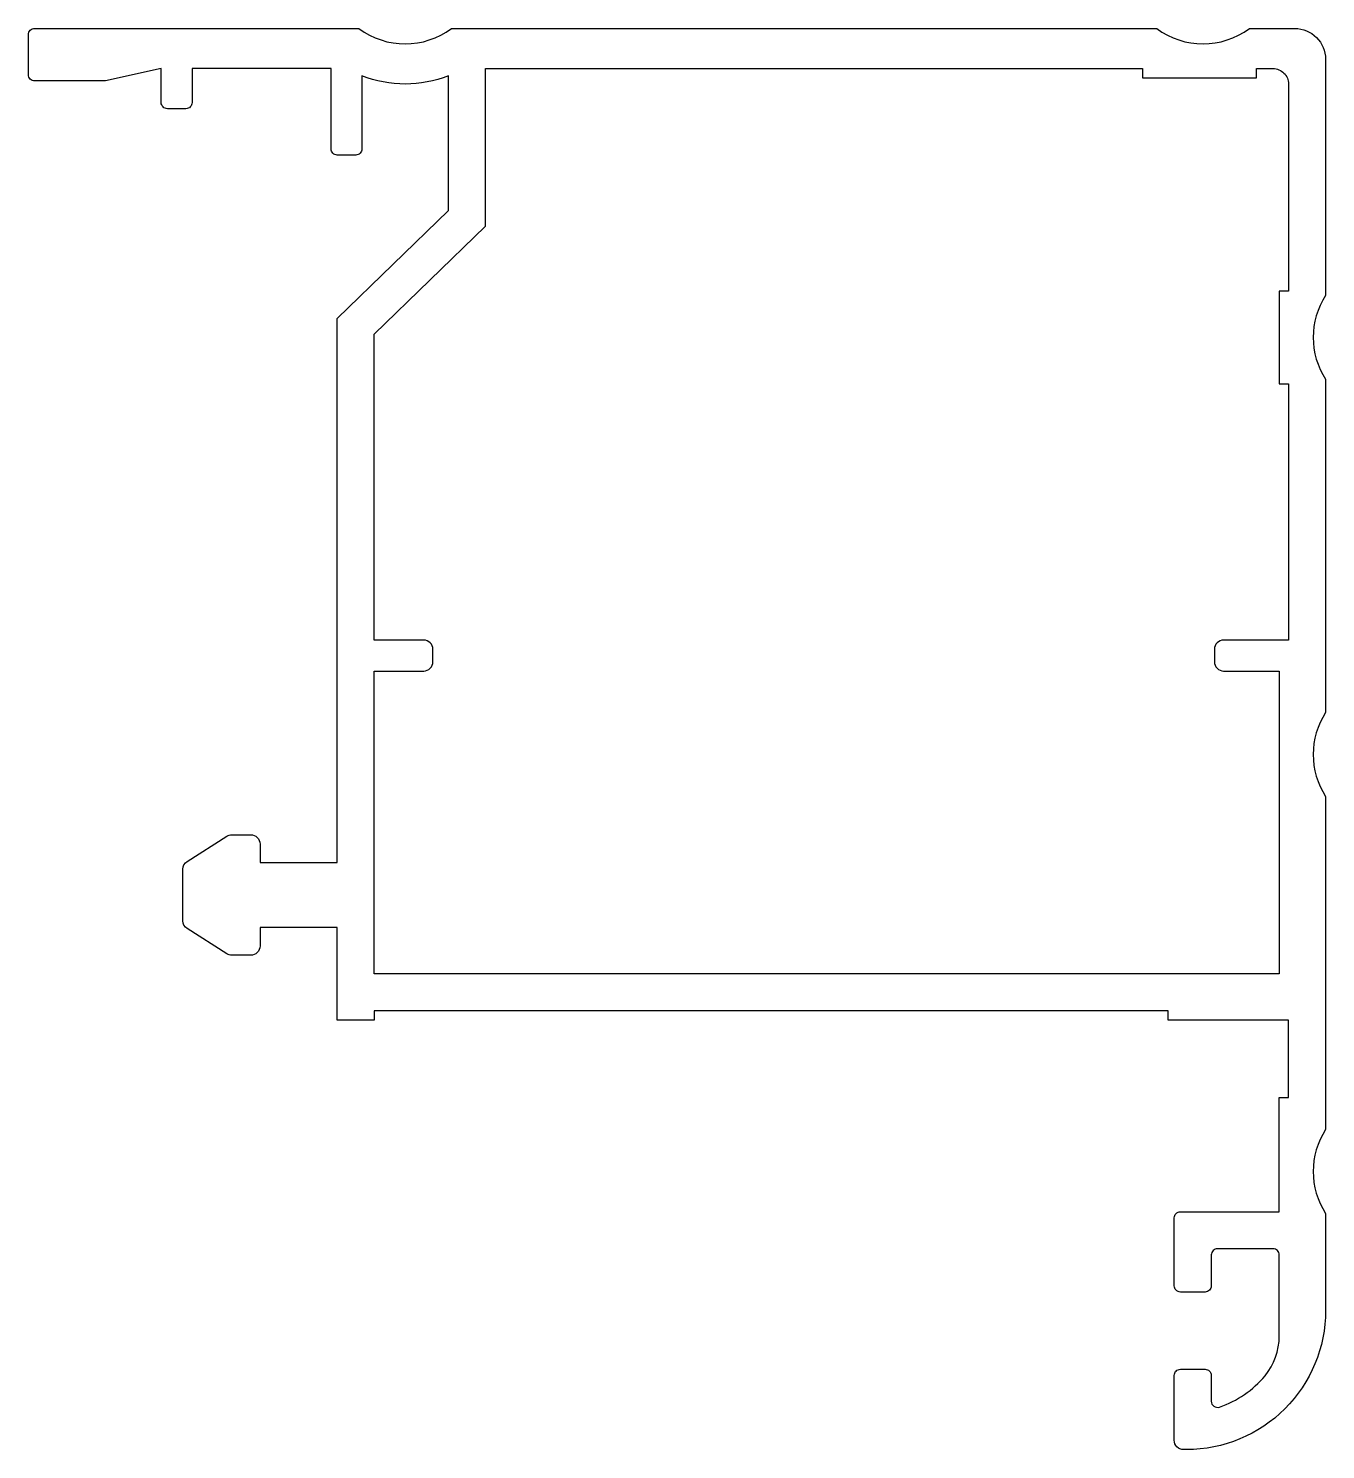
# Model space of a CAD drawing. Extents: x 148.3 to 190.3, y 189 to 235.
import ezdxf

# ---------------------------------------------------------------- set-up
doc = ezdxf.new("R2010")
doc.units = 0
doc.layers.get('0').update_dxf_attribs({"linetype": 'CONTINUOUS'})

msp = doc.modelspace()

# ---------------------------------------------------------------- linework, layer by layer
for points in [[(189.097, 200.411), (189.097, 202.911), (185.197, 202.911), (185.197, 203.211), (159.497, 203.211), (159.497, 202.911), (158.297, 202.911), (158.297, 205.911), (155.797, 205.911), (155.797, 205.311, -0.414214), (155.497, 205.011), (154.884, 205.011, -0.142087), (154.724, 205.057), (153.437, 205.872, -0.257001), (153.297, 206.126), (153.297, 207.795, -0.257001), (153.437, 208.049), (154.724, 208.864, -0.142087), (154.884, 208.911), (155.497, 208.911, -0.414214), (155.797, 208.611), (155.797, 208.011), (158.297, 208.011), (158.297, 225.618), (161.897, 229.118), (161.897, 233.478, -0.190925), (159.097, 233.478), (159.097, 231.111, -0.414214), (158.897, 230.911), (158.297, 230.911, -0.414214), (158.097, 231.111), (158.097, 233.711), (153.597, 233.711), (153.597, 232.611, -0.414214), (153.397, 232.411), (152.797, 232.411, -0.414214), (152.597, 232.611), (152.597, 233.711), (150.797, 233.311), (148.497, 233.311, -0.414214), (148.297, 233.511), (148.297, 234.811, -0.414214), (148.497, 235.011), (158.997, 235.011, 0.333333), (161.997, 235.011), (184.829, 235.011, 0.333333), (187.829, 235.011), (189.297, 235.011, -0.414214), (190.297, 234.011), (190.297, 226.367, 0.294884), (190.297, 223.654), (190.297, 212.867, 0.294884), (190.297, 210.154), (190.297, 199.367, 0.294884), (190.297, 196.654), (190.297, 193.511, -0.414214), (185.797, 189.011), (185.697, 189.011, -0.414214), (185.397, 189.311), (185.397, 191.411, -0.414214), (185.597, 191.611), (186.397, 191.611, -0.414214), (186.597, 191.411), (186.597, 190.576, 0.514035), (186.862, 190.387, 0.138165), (188.336, 191.402, 0.175046), (188.797, 192.68), (188.797, 195.311, 0.414214), (188.597, 195.511), (186.797, 195.511, 0.414214), (186.597, 195.311), (186.597, 194.311, -0.414214), (186.397, 194.111), (185.597, 194.111, -0.414214), (185.397, 194.311), (185.397, 196.511, -0.414214), (185.597, 196.711), (188.797, 196.711), (188.797, 200.411)], [(186.997, 214.211), (188.797, 214.211), (188.797, 204.411), (159.497, 204.411), (159.497, 214.211), (161.097, 214.211, 0.414214), (161.397, 214.511), (161.397, 214.911, 0.414214), (161.097, 215.211), (159.497, 215.211), (159.497, 225.111), (163.097, 228.611), (163.097, 233.711), (184.371, 233.711), (184.371, 233.411), (188.061, 233.411), (188.061, 233.711), (188.597, 233.711, -0.414214), (189.097, 233.211), (189.097, 226.511), (188.797, 226.511), (188.797, 223.511), (189.097, 223.511), (189.097, 215.211), (186.997, 215.211, 0.414214), (186.697, 214.911), (186.697, 214.511, 0.414214)]]:
    msp.add_lwpolyline(points, format="xyb", close=True)

doc.saveas('drawing.dxf')
